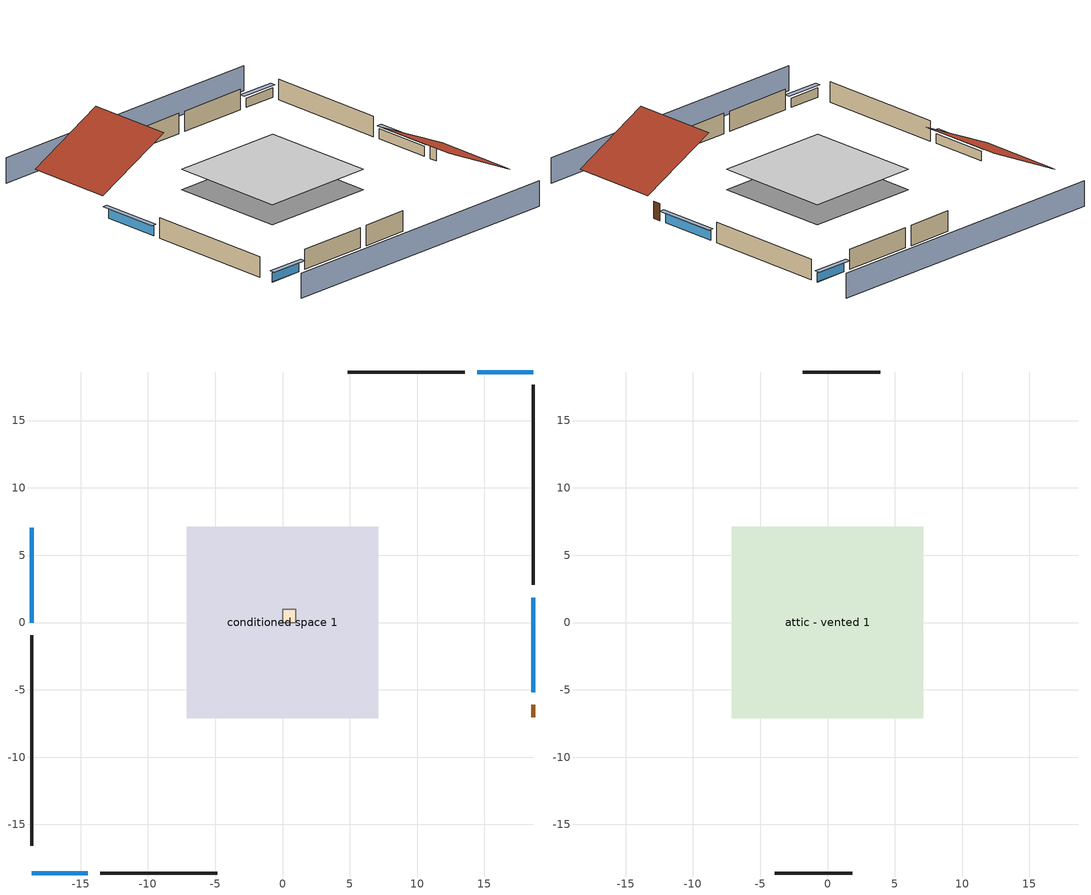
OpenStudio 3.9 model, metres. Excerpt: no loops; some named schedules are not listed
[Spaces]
conditioned space 1
 floor outside (Floor1 construction): -7.11,-7.11 -7.11,7.11 7.11,7.11 7.11,-7.11 z0.61
 wall outside (Wall1 construction): -18.6,-0.94 -18.6,-16.59 z0.61:3.05
 wall outside (Wall2 construction): 13.55,18.6 4.85,18.6 z0.61:3.05
 wall outside (Wall3 construction): 18.6,2.78 18.6,17.67 z0.61:3.05
 wall outside (Wall4 construction): -13.55,-18.6 -4.85,-18.6 z0.61:3.05
 wall outside (AdiabaticWallConstruction): -18.6,7.04 -18.6,-0.01 / 18.6,-5.19 18.6,1.86 z0.61:1.8; 18.6,18.6 14.48,18.6 / -18.6,-18.6 -14.48,-18.6 z0.61:1.74
 wall outside (AdiabaticWallConstruction 1): 18.6,-7.04 18.6,-6.12 z0.61:2.64
 window (WindowConstruction): -18.6,7.04 -18.6,-0.01 z0.61:1.8
 window (WindowConstruction 1): 18.6,18.6 14.48,18.6 z0.61:1.74
 window (WindowConstruction 2): 18.6,-5.19 18.6,1.86 z0.61:1.8
 window (WindowConstruction 3): -18.6,-18.6 -14.48,-18.6 z0.61:1.74
 door (Door): 18.6,-7.04 18.6,-6.12 z0.61:2.64
central ac and furnace airloop ret air space
 floor adiabatic (AdiabaticConst): 0,0 0,1 1,1 1,0 z0
 wall adiabatic (AdiabaticConst): 0,1 0,0 1,0 1,1 0,1 z0:1
 ceiling adiabatic (AdiabaticConst): 1,0 1,1 0,1 0,0 z1
attic - vented 1
 floor to conditioned space 1 (Floor2 construction Reversed): -7.11,-7.11 -7.11,7.11 7.11,7.11 7.11,-7.11 z3.05
 wall outside (Wall5 construction): 3.92,18.6 -1.84,18.6 z0.61:3.05
 wall outside (Wall6 construction): -3.92,-18.6 1.84,-18.6 z0.61:3.05
 roof outside (Roof1 construction): -18.6,7.97,3.05 -9.09,7.97,7.81 -9.09,18.6,7.81 -18.6,18.6,3.05
 roof outside (Roof2 construction): 18.6,-7.97,3.05 9.09,-7.97,7.81 9.09,-18.6,7.81 18.6,-18.6,3.05
shading: -18.6,-23.18 18.6,-23.18 / 18.6,23.18 -18.6,23.18 z0:3.05; -18.6,-0.32 -18.6,7.34 -19.21,7.34 -19.21,-0.32 z2.1; 14.17,18.6 18.91,18.6 18.91,19.21 14.17,19.21 z2.04; 18.6,2.16 18.6,-5.5 19.21,-5.5 19.21,2.16 z2.1; -14.17,-18.6 -18.91,-18.6 -18.91,-19.21 -14.17,-19.21 z2.04
[Site]
Portland Intl Arpt_OR: Latitude {deg}=45.59; Longitude {deg}=-122.6; Time Zone {hr}=-8; Elevation {m}=33; Terrain=Suburbs; Keep Site Location Information=Yes
[Site:GroundTemperature:Shallow]
10.2558, 8.96328, 8.85977, 9.47314, 11.9355, 14.3863, 16.5111, 17.8571, 17.9714, 16.8767, 14.8061, 12.4304
[Site:WaterMainsTemperature]
Calculation Method=Schedule; Temperature Schedule=mains temperature schedule
[Building]
Building 1
[Material] Roughness=Rough
Name | Thickness {m} | Conductivity {W/m-K} | Density {kg/m3} | Specific Heat {J/kg-K} | Thermal Absorptance | Solar Absorptance | Visible Absorptance
slate or tile shingles | 0.01905 | 0.840978 | 1899.972 | 799.717 | 0.9 | 0.75 | 0.75
roof rigid ins | 0.00329814 | 0.029427 | 32.04 | 1214.23 | 0.9 | 0.7 | 0.7
osb sheathing 0.5 in. | 0.0127 | 0.115458 | 512.64 | 1214.23 | 0.9 | 0.6 | 0.6
aluminum siding | 0.009525 | 0.089435 | 177.822 | 1046.75 | 0.9 | 0.5 | 0.5
wall rigid ins | 0.051816 | 0.029427 | 32.04 | 1214.23 | 0.9 | 0.7 | 0.7
osb sheathing 0.5 in. 1 | 0.0127 | 0.115458 | 512.64 | 1214.23 | 0.9 | 0.7 | 0.7
wall stud and cavity | 0.1397 | 0.230397 | 139.0536 | 1170.24 | 0.9 | 0.7 | 0.7
gypsum board | 0.0127 | 0.160291 | 801 | 837.4 | 0.9 | 0.6 | 0.6
wall stud and cavity 1 | 0.1397 | 0.419005 | 139.0536 | 1170.24 | 0.9 | 0.6 | 0.6
floor stud and cavity | 0.1397 | 0.120538 | 92.3553 | 1139.71 | 0.9 | 0.7 | 0.7
floor rigid ins | 0.103632 | 0.029427 | 32.04 | 1214.23 | 0.9 | 0.7 | 0.7
osb sheathing 0.75 in. | 0.01905 | 0.115458 | 512.64 | 1214.23 | 0.9 | 0.7 | 0.7
floor covering | 0.0127 | 0.0433444 | 54.468 | 1339.84 | 0.9 | 0.6 | 0.6
ceiling loosefill ins | 0.254 | 0.0480833 | 16.02 | 1046.75 | 0.9 | 0.7 | 0.7
ceiling stud and cavity | 0.1397 | 0.104117 | 65.682 | 1177.47 | 0.9 | 0.7 | 0.7
wood siding; wood siding 1 | 0.0254 | 0.102417 | 544.68 | 1172.36
wall rigid ins 1 | 0.512978 | 0.029427 | 32.04 | 1214.23 | 0.9 | 0.7 | 0.7
wall stud and cavity 2 | 0.0889 | 0.380278 | 52.3479 | 1209.89 | 0.9 | 0.7 | 0.7
door material | 0.04445 | 0.0612267 | 512.64 | 1214.23 | 0.9 | 0.7 | 0.7
wall stud and cavity 3 | 0.0889 | 0.391764 | 83.0341 | 1211.67 | 0.9 | 0.7 | 0.7
furniture material conditioned space 1 | 0.1524 | 0.115458 | 640.8 | 1214.23 | 0.9 | 0.6 | 0.6
[Construction]
Roof1 construction; Roof2 construction: slate or tile shingles, roof rigid ins, osb sheathing 0.5 in.
Wall1 construction; Wall2 construction; Wall3 construction; Wall4 construction: aluminum siding, wall rigid ins, osb sheathing 0.5 in. 1, wall stud and cavity, gypsum board
Wall5 construction; Wall6 construction: aluminum siding, osb sheathing 0.5 in. 1, wall stud and cavity 1
Floor1 construction: floor stud and cavity, floor rigid ins, osb sheathing 0.75 in., floor covering
Floor2 construction Reversed: gypsum board, ceiling stud and cavity, ceiling loosefill ins
WindowConstruction; WindowConstruction 1; WindowConstruction 2; WindowConstruction 3: WindowMaterial
AdiabaticWallConstruction: wood siding, wall rigid ins 1, wall stud and cavity 2, gypsum board
Door: door material
AdiabaticWallConstruction 1: wood siding 1, wall rigid ins 1, wall stud and cavity 2, gypsum board
PartitionWallConstruction: gypsum board, wall stud and cavity 3, gypsum board
furniture construction conditioned space 1: furniture material conditioned space 1
AdiabaticConst: Adiabatic
[WindowMaterial:SimpleGlazingSystem]
WindowMaterial: U-Factor {W/m2-K}=2.15764; Solar Heat Gain Coefficient=0.44
[Material:NoMass]
Adiabatic: Roughness=Rough; Thermal Resistance {m2-K/W}=176.1
[ThermalZone] Multiplier=1; Use Ideal Air Loads=No
Name | Volume {m3} | Thermostat
conditioned space | 493.619 | conditioned space temperature setpoint
attic - vented | 214.681
central ac and furnace airloop ret air zone | 1
[Sizing:Zone] Zone Cooling Design Supply Air Temperature Input Method=SupplyAirTemperature; Zone Cooling Design Supply Air Temperature {C}=14; Zone Cooling Design Supply Air Temperature Difference {deltaC}=11.11; Zone Heating Design Supply Air Temperature Input Method=SupplyAirTemperature; Zone Heating Design Supply Air Temperature {C}=40; Zone Heating Design Supply Air Temperature Difference {deltaC}=11.11; Zone Cooling Design Supply Air Humidity Ratio {kg-H2O/kg-air}=0.0085; Zone Heating Design Supply Air Humidity Ratio {kg-H2O/kg-air}=0.008; Cooling Design Air Flow Method=DesignDay; Heating Design Air Flow Method=DesignDay; Account for Dedicated Outdoor Air System=No; Dedicated Outdoor Air System Control Strategy=NeutralSupplyAir; Dedicated Outdoor Air Low Setpoint Temperature for Design {C}=autosize; Dedicated Outdoor Air High Setpoint Temperature for Design {C}=autosize; Zone Load Sizing Method=Sensible Load Only No Latent Load; Zone Latent Cooling Design Supply Air Humidity Ratio Input Method=HumidityRatioDifference; Zone Cooling Design Supply Air Humidity Ratio Difference {kgWater/kgDryAir}=0.005; Zone Latent Heating Design Supply Air Humidity Ratio Input Method=HumidityRatioDifference; Zone Humidification Design Supply Air Humidity Ratio Difference {kgWater/kgDryAir}=0.005; Sizing Option=Coincident
attic - vented; central ac and furnace airloop ret air zone
[Space]
Name | Thermal Zone | Volume {m3}
conditioned space 1 | conditioned space | 493.619
attic - vented 1 | attic - vented | 214.681
central ac and furnace airloop ret air space | central ac and furnace airloop ret air zone
[ThermostatSetpoint:DualSetpoint]
conditioned space temperature setpoint: Heating Setpoint Temperature Schedule=heating setpoint; Cooling Setpoint Temperature Schedule=cooling setpoint; Temperature Difference Between Cutout And Setpoint {deltaC}=0
[SurfaceProperty:IncidentSolarMultiplier] Incident Solar Multiplier=1; Incident Solar Multiplier Schedule=trans schedule winter=0.85 summer=0.7
Window1; Window2; Window3; Window4
[InternalMass:Definition] Design Level Calculation Method=SurfaceArea
Name | Construction | Surface Area {m2}
partition wall mass | PartitionWallConstruction | 202.436
furniture mass conditioned space 1 | furniture construction conditioned space 1 | 80.97429
[InternalMass] Space or SpaceType=conditioned space 1; Multiplier=1
Name | Internal Mass Definition
partition wall mass | partition wall mass
furniture mass conditioned space 1 | furniture mass conditioned space 1
[Fan:SystemModel]
central ac and furnace supply fan: Availability Schedule=Always On Discrete; Design Maximum Air Flow Rate {m3/s}=0.335555; Speed Control Method=Discrete; Electric Power Minimum Flow Rate Fraction=0.2; Design Pressure Rise {Pa}=500; Motor Efficiency=1; Motor In Air Stream Fraction=1; Design Electric Power Consumption {W}=autosize; Design Power Sizing Method=PowerPerFlow; Electric Power Per Unit Flow Rate {W/(m3/s)}=1059.44; Electric Power Per Unit Flow Rate Per Unit Pressure {W-s/m3-Pa}=1.66667; Fan Total Efficiency=0.7; Motor Loss Radiative Fraction=0; Speed Flow Fraction 1=0.70323; Speed Electric Power Fraction 1=0.34778; Speed Flow Fraction 2=1; Speed Electric Power Fraction 2=1
[EnergyManagementSystem:Sensor]
Name | Output Variable or Output Meter Index Key | Output Variable or Output Meter
central_ac_and_furnace_supply_fan_s; central_ac_and_furnace_supply_fan_s_1 | central ac and furnace supply fan | Fan Electricity Energy
water_heater_T_set | water heater setpoint | Schedule Value
out_pb_s |  | Site Outdoor Air Barometric Pressure
out_wt_s |  | Site Outdoor Air Humidity Ratio
site_vw_s |  | Site Wind Speed
cool_season | cooling season schedule | Schedule Value
central_ac_and_furnace_airloop_Fan_RTF_s | central ac and furnace supply fan | Fan Runtime Fraction Speed 1
central_ac_and_furnace_airloop_Fan_RTF_s_1 | central ac and furnace supply fan | Fan Runtime Fraction Speed 2
central_ac_and_furnace_airloop_AH_MFR_s | Node 5 | System Node Mass Flow Rate
central_ac_and_furnace_airloop_AH_VFR_s | Node 5 | System Node Current Density Volume Flow Rate
central_ac_and_furnace_airloop_AH_Tout_s | Node 5 | System Node Temperature
central_ac_and_furnace_airloop_AH_Wout_s | Node 5 | System Node Humidity Ratio
central_ac_and_furnace_airloop_RA_T_s | Node 8 | System Node Temperature
central_ac_and_furnace_airloop_Ra_W_s | Node 8 | System Node Humidity Ratio
central_ac_and_furnace_airloop_0_DZ_T_s | attic - vented | Zone Air Temperature
central_ac_and_furnace_airloop_0_DZ_W_s | attic - vented | Zone Mean Air Humidity Ratio
natural_vent_s | natural vent schedule | Schedule Value
htg_sp_s | heating setpoint | Schedule Value
clg_sp_s | cooling setpoint | Schedule Value
mech_vent_range_fan_0_sch_s | mech vent range fan 0 schedule | Schedule Value
mech_vent_bath_fan_0_sch_s | mech vent bath fan 0 schedule | Schedule Value
clothes_dryer_exhaust_0_sch_s | clothes_dryer | Schedule Value
htg_load_cond |  | Heating:EnergyTransfer:Zone:CONDITIONED SPACE
clg_load_cond |  | Cooling:EnergyTransfer:Zone:CONDITIONED SPACE
htg_load_duct |  | Heating:EnergyTransfer:Zone:CENTRAL AC AND FURNACE AIRLOOP RET AIR ZONE
clg_load_duct |  | Cooling:EnergyTransfer:Zone:CENTRAL AC AND FURNACE AIRLOOP RET AIR ZONE
s_conv | Floor1 | Surface Inside Face Convection Heat Gain Energy
s_ig | Floor1 | Surface Inside Face Internal Gains Radiation Heat Gain Energy
s_sol | Floor1 | Surface Inside Face Solar Radiation Heat Gain Energy
s_lgt | Floor1 | Surface Inside Face Lights Radiation Heat Gain Energy
s_surf | Floor1 | Surface Inside Face Net Surface Thermal Radiation Heat Gain Energy
s_conv_1 | Floor2 | Surface Inside Face Convection Heat Gain Energy
s_ig_1 | Floor2 | Surface Inside Face Internal Gains Radiation Heat Gain Energy
s_sol_1 | Floor2 | Surface Inside Face Solar Radiation Heat Gain Energy
s_lgt_1 | Floor2 | Surface Inside Face Lights Radiation Heat Gain Energy
s_surf_1 | Floor2 | Surface Inside Face Net Surface Thermal Radiation Heat Gain Energy
ss_sol | Door1 | Surface Inside Face Solar Radiation Heat Gain Energy
ss_lgt | Door1 | Surface Inside Face Lights Radiation Heat Gain Energy
ss_conv | Door1 | Surface Inside Face Convection Heat Gain Energy
ss_ig | Door1 | Surface Inside Face Internal Gains Radiation Heat Gain Energy
ss_surf | Door1 | Surface Inside Face Net Surface Thermal Radiation Heat Gain Energy
ss_conv_1 | Window1 | Surface Inside Face Convection Heat Gain Energy
ss_ig_1 | Window1 | Surface Inside Face Internal Gains Radiation Heat Gain Energy
ss_surf_1 | Window1 | Surface Inside Face Net Surface Thermal Radiation Heat Gain Energy
ss_trans_in | Window1 | Surface Window Transmitted Solar Radiation Rate
ss_back_out | Window1 | Surface Window Shortwave from Zone Back Out Window Heat Transfer Rate
ss_trans_out | Window1 | Surface Inside Face Initial Transmitted Diffuse Transmitted Out Window Solar Radiation Rate
ss_conv_2 | Window2 | Surface Inside Face Convection Heat Gain Energy
ss_ig_2 | Window2 | Surface Inside Face Internal Gains Radiation Heat Gain Energy
ss_surf_2 | Window2 | Surface Inside Face Net Surface Thermal Radiation Heat Gain Energy
ss_trans_in_1 | Window2 | Surface Window Transmitted Solar Radiation Rate
ss_back_out_1 | Window2 | Surface Window Shortwave from Zone Back Out Window Heat Transfer Rate
ss_trans_out_1 | Window2 | Surface Inside Face Initial Transmitted Diffuse Transmitted Out Window Solar Radiation Rate
ss_conv_3 | Window3 | Surface Inside Face Convection Heat Gain Energy
ss_ig_3 | Window3 | Surface Inside Face Internal Gains Radiation Heat Gain Energy
ss_surf_3 | Window3 | Surface Inside Face Net Surface Thermal Radiation Heat Gain Energy
ss_trans_in_2 | Window3 | Surface Window Transmitted Solar Radiation Rate
ss_back_out_2 | Window3 | Surface Window Shortwave from Zone Back Out Window Heat Transfer Rate
ss_trans_out_2 | Window3 | Surface Inside Face Initial Transmitted Diffuse Transmitted Out Window Solar Radiation Rate
ss_conv_4 | Window4 | Surface Inside Face Convection Heat Gain Energy
ss_ig_4 | Window4 | Surface Inside Face Internal Gains Radiation Heat Gain Energy
ss_surf_4 | Window4 | Surface Inside Face Net Surface Thermal Radiation Heat Gain Energy
ss_trans_in_3 | Window4 | Surface Window Transmitted Solar Radiation Rate
ss_back_out_3 | Window4 | Surface Window Shortwave from Zone Back Out Window Heat Transfer Rate
ss_trans_out_3 | Window4 | Surface Inside Face Initial Transmitted Diffuse Transmitted Out Window Solar Radiation Rate
s_conv_2 | Wall1 | Surface Inside Face Convection Heat Gain Energy
s_ig_2 | Wall1 | Surface Inside Face Internal Gains Radiation Heat Gain Energy
s_sol_2 | Wall1 | Surface Inside Face Solar Radiation Heat Gain Energy
s_lgt_2 | Wall1 | Surface Inside Face Lights Radiation Heat Gain Energy
s_surf_2 | Wall1 | Surface Inside Face Net Surface Thermal Radiation Heat Gain Energy
s_conv_3 | Wall2 | Surface Inside Face Convection Heat Gain Energy
s_ig_3 | Wall2 | Surface Inside Face Internal Gains Radiation Heat Gain Energy
s_sol_3 | Wall2 | Surface Inside Face Solar Radiation Heat Gain Energy
s_lgt_3 | Wall2 | Surface Inside Face Lights Radiation Heat Gain Energy
s_surf_3 | Wall2 | Surface Inside Face Net Surface Thermal Radiation Heat Gain Energy
s_conv_4 | Wall3 | Surface Inside Face Convection Heat Gain Energy
s_ig_4 | Wall3 | Surface Inside Face Internal Gains Radiation Heat Gain Energy
s_sol_4 | Wall3 | Surface Inside Face Solar Radiation Heat Gain Energy
s_lgt_4 | Wall3 | Surface Inside Face Lights Radiation Heat Gain Energy
s_surf_4 | Wall3 | Surface Inside Face Net Surface Thermal Radiation Heat Gain Energy
s_conv_5 | Wall4 | Surface Inside Face Convection Heat Gain Energy
s_ig_5 | Wall4 | Surface Inside Face Internal Gains Radiation Heat Gain Energy
s_sol_5 | Wall4 | Surface Inside Face Solar Radiation Heat Gain Energy
s_lgt_5 | Wall4 | Surface Inside Face Lights Radiation Heat Gain Energy
s_surf_5 | Wall4 | Surface Inside Face Net Surface Thermal Radiation Heat Gain Energy
im_conv | furniture mass conditioned space 1 | Surface Inside Face Convection Heat Gain Energy
im_ig | furniture mass conditioned space 1 | Surface Inside Face Internal Gains Radiation Heat Gain Energy
im_sol | furniture mass conditioned space 1 | Surface Inside Face Solar Radiation Heat Gain Energy
im_lgt | furniture mass conditioned space 1 | Surface Inside Face Lights Radiation Heat Gain Energy
im_surf | furniture mass conditioned space 1 | Surface Inside Face Net Surface Thermal Radiation Heat Gain Energy
im_conv_1 | partition wall mass | Surface Inside Face Convection Heat Gain Energy
im_ig_1 | partition wall mass | Surface Inside Face Internal Gains Radiation Heat Gain Energy
im_sol_1 | partition wall mass | Surface Inside Face Solar Radiation Heat Gain Energy
im_lgt_1 | partition wall mass | Surface Inside Face Lights Radiation Heat Gain Energy
im_surf_1 | partition wall mass | Surface Inside Face Net Surface Thermal Radiation Heat Gain Energy
airflow_gain | infil flow | Infiltration Sensible Heat Gain Energy
airflow_loss | infil flow | Infiltration Sensible Heat Loss Energy
airflow_gain_1 | natural vent flow | Infiltration Sensible Heat Gain Energy
airflow_loss_1 | natural vent flow | Infiltration Sensible Heat Loss Energy
airflow_gain_2 | whole house fan flow | Infiltration Sensible Heat Gain Energy
airflow_loss_2 | whole house fan flow | Infiltration Sensible Heat Loss Energy
mv_conv | mech vent bath fan 0 | Electric Equipment Convective Heating Energy
mv_rad | mech vent bath fan 0 | Electric Equipment Radiant Heating Energy
mv_conv_1 | mech vent house fan | Electric Equipment Convective Heating Energy
mv_rad_1 | mech vent house fan | Electric Equipment Radiant Heating Energy
mv_conv_2 | mech vent house fan cfis | Electric Equipment Convective Heating Energy
mv_rad_2 | mech vent house fan cfis | Electric Equipment Radiant Heating Energy
mv_conv_3 | mech vent range fan 0 | Electric Equipment Convective Heating Energy
[ElectricEquipment:Definition] Design Level Calculation Method=EquipmentLevel
Name | Design Level {W} | Fraction Latent | Fraction Radiant | Fraction Lost
ceiling fan | 17.324 | 0 | 0.558 | 0
clothes washer | 586.522 | 0.03 | 0.162 | 0.7
clothes dryer | 9460.15 | 0.015 | 0.081 | 0.85
dishwasher | 1001.73 | 0.3 | 0.18 | 0.4
fridge | 43.7215 | 0 | 0.6 | 0
cooking range | 114.169 | 0.16 | 0.384 | 0.2
misc tv | 380.658 | 0 | 0.6 | 0
misc plug loads | 310.551 | 0.021 | 0.558 | 0.049
whole house fan; mech vent house fan | 0 | 0 | 0 | 1
mech vent house fan cfis | 0 | 0 | 0 | 0
mech vent range fan 0; mech vent bath fan 0 | 30 | 0 | 0 | 1
[ElectricEquipment] Space or SpaceType=conditioned space 1
Name | Electric Equipment Definition | Schedule
ceiling fan | ceiling fan | ceiling_fan
clothes washer | clothes washer | clothes_washer
clothes dryer | clothes dryer | clothes_dryer
dishwasher | dishwasher | dishwasher
fridge | fridge | fridge schedule
cooking range | cooking range | cooking_range
misc tv | misc tv | plug_loads_tv
misc plug loads | misc plug loads | plug_loads_other
whole house fan | whole house fan | Always On Discrete
mech vent house fan | mech vent house fan | mech vent house fan schedule
mech vent house fan cfis | mech vent house fan cfis | mech vent house fan cfis schedule
mech vent range fan 0 | mech vent range fan 0 | mech vent range fan 0 schedule
mech vent bath fan 0 | mech vent bath fan 0 | mech vent bath fan 0 schedule
[OtherEquipment:Definition] Design Level Calculation Method=EquipmentLevel
Name | Design Level {W} | Fraction Latent | Fraction Radiant | Fraction Lost
water heater sens; central ac and furnace airloop_0 SupSensLkToCond; central ac and furnace airloop_0 SupCondToLv; central ac and furnace airloop_0 RetCondToRP; central ac and furnace airloop_0 RetSensLkToRP; central ac and furnace airloop_0 SupCondToDZ; central ac and furnace airloop_0 RetCondToDZ; central ac and furnace airloop_0 SupSensLkToDZ; mech vent house fan sensible load | 0 | 0 | 0 | 0
water heater lat; central ac and furnace airloop_0 SupLatLkToCond; central ac and furnace airloop_0 RetLatLkToRP; central ac and furnace airloop_0 SupLatLkToDZ; mech vent house fan latent load | 0 | 1 | 0 | 0
water heater energy adjustment1 | 0.01 | 0 | 0 | 1
clothes dryer 2 | 0 | 0.015 | 0.081 | 0.85
cooking range 2 | 3345.97 | 0.16 | 0.384 | 0.2
general water use sensible | -25.2881 | 0 | 0.6 | 0
general water use latent | 25.6591 | 1 | 0 | 0
[OtherEquipment]
Name | Other Equipment Definition | Space or SpaceType | Schedule | Fuel Type
water heater sens | water heater sens | conditioned space 1 | Always On Discrete
water heater lat | water heater lat | conditioned space 1 | Always On Discrete
water heater energy adjustment1 | water heater energy adjustment1 | conditioned space 1 | Always On Discrete | Electricity
clothes dryer 1 | clothes dryer 2 | conditioned space 1 | clothes_dryer | Electricity
cooking range 1 | cooking range 2 | conditioned space 1 | cooking_range | NaturalGas
general water use sensible | general water use sensible | conditioned space 1 | general water use schedule
general water use latent | general water use latent | conditioned space 1 | general water use schedule
central ac and furnace airloop_0 SupSensLkToCond | central ac and furnace airloop_0 SupSensLkToCond | conditioned space 1 | Always On Discrete
central ac and furnace airloop_0 SupLatLkToCond | central ac and furnace airloop_0 SupLatLkToCond | conditioned space 1 | Always On Discrete
central ac and furnace airloop_0 SupCondToLv | central ac and furnace airloop_0 SupCondToLv | conditioned space 1 | Always On Discrete
central ac and furnace airloop_0 RetCondToRP | central ac and furnace airloop_0 RetCondToRP | central ac and furnace airloop ret air space | Always On Discrete
central ac and furnace airloop_0 RetSensLkToRP | central ac and furnace airloop_0 RetSensLkToRP | central ac and furnace airloop ret air space | Always On Discrete
central ac and furnace airloop_0 RetLatLkToRP | central ac and furnace airloop_0 RetLatLkToRP | central ac and furnace airloop ret air space | Always On Discrete
central ac and furnace airloop_0 SupCondToDZ | central ac and furnace airloop_0 SupCondToDZ | attic - vented 1 | Always On Discrete
central ac and furnace airloop_0 RetCondToDZ | central ac and furnace airloop_0 RetCondToDZ | attic - vented 1 | Always On Discrete
central ac and furnace airloop_0 SupSensLkToDZ | central ac and furnace airloop_0 SupSensLkToDZ | attic - vented 1 | Always On Discrete
central ac and furnace airloop_0 SupLatLkToDZ | central ac and furnace airloop_0 SupLatLkToDZ | attic - vented 1 | Always On Discrete
mech vent house fan sensible load | mech vent house fan sensible load | conditioned space 1 | Always On Discrete
mech vent house fan latent load | mech vent house fan latent load | conditioned space 1 | Always On Discrete
[WaterUse:Equipment:Definition]
Name | Peak Flow Rate {m3/s}
clothes washer | 2.90156e-05
dishwasher | 1.46526e-05
[Lights:Definition]
interior lighting: Design Level Calculation Method=LightingLevel; Lighting Level {W}=315.332; Fraction Radiant=0.6; Fraction Visible=0.2; Return Air Fraction=0
[Lights]
interior lighting: Lights Definition=interior lighting; Space or SpaceType=conditioned space 1; Schedule=lighting_interior; Fraction Replaceable=1
[Exterior:Lights:Definition]
exterior lighting: Design Level {W}=8.01452
[Exterior:Lights]
exterior lighting: Exterior Lights Definition=exterior lighting; Schedule=exterior lighting schedule
[People:Definition]
occupants: Number of People Calculation Method=People; Number of People {people}=1; Fraction Radiant=0.314171; Sensible Heat Fraction=0.56303; Carbon Dioxide Generation Rate {m3/s-W}=0; Enable ASHRAE 55 Comfort Warnings=No; Mean Radiant Temperature Calculation Type=EnclosureAveraged
[People]
occupants: People Definition=occupants; Space or SpaceType=conditioned space 1; Number of People Schedule=occupants; Activity Level Schedule=occupants activity schedule; Multiplier=1
[ZoneMixing] Schedule=Always On Continuous; Design Flow Rate Calculation Method=Flow/Zone; Design Flow Rate {m3/s}=0
Name | Zone or Space | Source Zone or Space
central ac and furnace airloop_0 ZoneMixDZToCond mix | conditioned space | attic - vented
central ac and furnace airloop_0 ZoneMixCondToDZ mix; whole house fan mix | attic - vented | conditioned space
[SpaceInfiltration:DesignFlowRate] Schedule=Always On Discrete; Design Flow Rate Calculation Method=Flow/Space; Design Flow Rate {m3/s}=0
Name | Space or SpaceType
natural vent flow; whole house fan flow; infil flow | conditioned space 1
attic_vented 1 duct leakage imbalance infil flow | attic - vented 1
[SpaceInfiltration:EffectiveLeakageArea]
infil attic - vented 1: Space or SpaceType=attic - vented 1; Schedule=Always On Discrete; Effective Air Leakage Area {cm2}=6747.18; Stack Coefficient=0.000221234; Wind Coefficient=3.90621e-05
